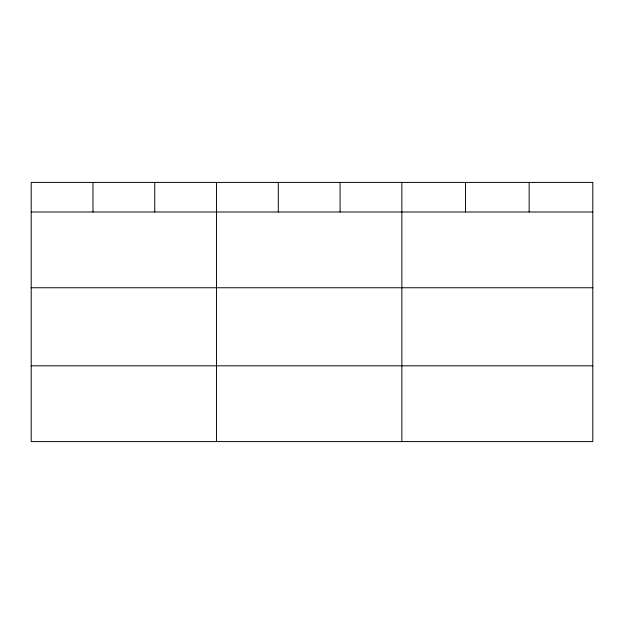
<?xml version="1.0" encoding="UTF-8"?>
<svg xmlns="http://www.w3.org/2000/svg" width="624" height="624" viewBox="0 0 624 624"><rect width="100%" height="100%" fill="white"/><g stroke="black" fill="none" stroke-linecap="round" stroke-linejoin="round"><path stroke-width="0.94" d="M31.2 211.996L592.8 211.996M31.2 287.758L592.8 287.758M31.2 365.82L592.8 365.82M529.152 182.411L529.152 211.996M465.504 182.411L465.504 211.996M401.856 182.411L401.856 441.589M340.08 182.411L340.08 211.996M278.304 182.411L278.304 211.996M216.528 182.411L216.528 441.589M154.752 182.411L154.752 211.996M92.976 182.411L92.976 211.996M592.8 182.411L31.2 182.411L31.2 441.589L592.8 441.589L592.8 182.411"/></g></svg>
